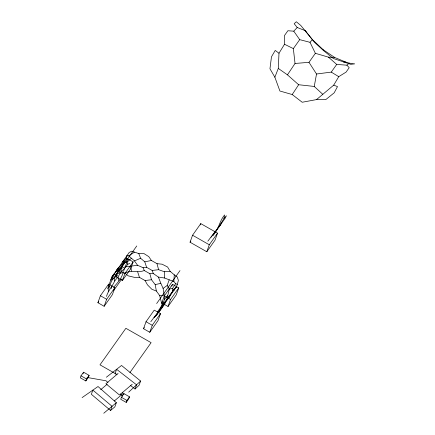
<?xml version="1.0" encoding="UTF-8"?>
<svg xmlns="http://www.w3.org/2000/svg" width="435" height="435" viewBox="0 0 435 435"><rect width="100%" height="100%" fill="white"/><g stroke="black" fill="none" stroke-linecap="round" stroke-linejoin="round"><path stroke-width="0.65" d="M316.522 99.593L333.716 85.135L337.5 86.603L334.205 92.802L325.695 99.68L316.522 99.593L302.2 102.247L292.217 94.536L279.906 91.018L274.86 77.212L278.297 68.425L278.993 53.239L284.512 44.256L284.468 35.567L287.888 30.738L293.777 31.179L299.699 39.645L310.014 42.32L315.37 53.315L328.463 57.148L334.754 57.502L345.678 62.036L349.294 63.146L354.694 63.874L350.751 64.315L333.232 58.442L323.412 50.493L314.445 42.26L305.098 30.586L297.219 27.508L294.158 23.702L296.317 21.75L300.705 25.388L306.561 32.462M176.583 286.54C168.448 295.512 163.027 306.523 155.605 316.191L176.452 286.757L176.246 287.258L177.333 284.365L175.642 283.663L173.859 281.467L174.256 274.806L170.237 271.424L167.6 267.014L162.097 264.203L157.008 263.664L151.396 260.478L148.797 256.645L143.947 253.578L138.803 253.572L131.789 251.196L129.173 252.474L126.906 255.731L126.313 258.009L122.355 262.098L118.891 267.612L116.575 270.255L110.735 279.999L107.586 288.927L109.299 286.426L111.996 280.091L113.198 276.051M106.488 296.442C108.032 290.694 112.393 286.404 114.688 280.983C113.872 275.855 118.532 272.484 118.891 267.612M111.387 288.492L111.539 286.844M116.575 270.255L118.505 267.585L123.23 262.865L123.535 260.478L126.906 255.731M166.958 298.861L169.324 289.036L167.203 285.458L169.182 279.819L164.609 278.019L158.4 277.084L153.305 273.517L152.168 270.461L146.595 267.308L143.071 267.699L137.569 265.279L134.464 260.902L128.711 255.823L126.851 255.959M223.992 218.348L224.607 214.939C219.294 221.056 218.794 229.941 212.639 235.678L224.993 218.473L226.412 215.755L223.992 218.348L218.479 227.646M314.249 86.451L316.522 74.004L308.981 62.33L295.033 63.466L287.443 74.847L298.649 84.733L314.249 86.451L322.803 94.33M108.239 291.814L109.299 286.426M122.828 273.658C121.213 278.857 117.129 283.283 113.578 287.372M177.333 284.365L178.372 280.417L177.317 277.051L174.256 274.806M123.535 271.402L124.502 268.542L127.83 264.175L129.826 263.496M110.735 279.999C112.578 273.169 118.646 268.721 125.226 266.9L126.77 262.495L131.305 258.314M160.993 308.546L164.425 299.508L167.573 295.452M97.908 302.722L100.409 295.735L108.636 284.126L114.878 287.687L112.377 294.674L104.15 306.283L97.908 302.722L98.691 301.618M108.179 285.398L108.636 284.126M104.15 306.283L106.657 299.291L114.878 287.687M116.178 276.932L118.684 269.939L126.906 258.336L133.148 261.892L130.647 268.879L122.425 280.488L116.178 276.932L117.358 275.273M81.008 375.835L80.306 377.803L85.831 380.951L88.403 377.314L89.11 375.351L83.585 372.202L81.008 375.835L86.532 378.983L85.831 380.951M83.052 373.676L83.585 372.202M126.449 259.603L126.906 258.336M122.425 280.488L124.927 273.501L133.148 261.892M110.561 410.477L112.056 406.295L92.862 390.113L91.366 394.295L110.561 410.477L114.851 406.877L116.346 402.696L98.027 386.519L82.112 397.601M143.523 328.713L146.024 321.726L154.246 310.117L160.488 313.678L157.987 320.666L149.765 332.275L143.523 328.713L144.306 327.609M121.408 397.302L120.707 399.27L126.232 402.418L128.803 398.786L129.51 396.818L123.986 393.67L121.408 397.302L126.933 400.45L126.232 402.418M123.632 394.654L123.986 393.67M149.765 332.275L152.266 325.282L160.488 313.678M161.793 302.923L164.294 295.93L172.516 284.327L178.763 287.883L176.262 294.87L168.035 306.479L161.793 302.923L162.576 301.814M171.836 286.23L172.516 284.327M130.326 385.328L135.051 389.004L136.546 384.823L116.607 369.293L115.106 373.48L116.683 374.704M190.057 242.219L192.558 235.226L200.78 223.623L217.522 233.16L215.02 240.147L206.799 251.756L190.057 242.219L190.84 241.11M106.357 377.243L121.534 365.476L140.608 381.033L139.108 385.22L135.051 389.004M168.035 306.479L170.536 299.492L178.763 287.883M200.323 224.89L200.78 223.623M206.799 251.756L209.3 244.769L217.522 233.16M156.992 314.13C162.298 305.49 169.161 297.638 174.147 288.753M214.025 233.617L214.509 232.388L221.165 223.829M173.782 290.738L174.587 289.188M167.959 298.986L169.378 296.268M169.03 297.274L170.444 294.587M333.716 85.135L338.751 76.663L346.064 72.112L349.202 67.686L346.885 65.179L336.695 64.434L328.463 57.148M118.211 270.755L121.115 267.971L124.328 262.686L124.16 260.576M161.445 308.159L163.614 304.674M114.688 280.983L117.999 276.921L121.283 271.679L124.502 268.542M172.738 290.7L172.608 288.345L175.642 283.663M292.217 94.536L298.649 84.733M111.838 277.003L112.621 275.839C116.281 273.468 120.598 272.267 124.932 273.175C131.109 269.613 137.868 273.142 144.29 270.543L149.863 273.702L153.305 273.517M218.027 228.032L220.648 224.161M115.639 271.793L118.505 267.585M113.426 278.906L136.759 245.971M113.725 290.433L121.887 278.906M295.033 63.466L293.348 48.606L299.699 39.645M86.532 378.983L89.11 375.351M156.654 303.538L179.987 270.603M157.361 312.031L164.272 302.271L167.687 299.307M158.503 312.874L165.115 303.538M316.522 74.004L331.258 72.107L336.695 64.434M129.924 372.572L151.103 342.666L125.878 328.289L99.985 364.84L116.999 374.535M126.933 400.45L129.51 396.818M308.981 62.33L315.37 53.315M207.843 241.186L214.509 232.388M150.809 321.699L157.475 312.901M122.355 262.098L123.535 260.478M124.328 262.686L126.721 261.843L128.423 259.526L126.949 259.287L126.313 258.009M161.494 307.534L164.131 304.348M211.008 237.249L214.401 233.198M153.974 317.762L157.367 313.711M111.996 280.091L115.068 276.508M168.089 298.225L170.177 295.805M310.014 42.32L312.401 39.612L305.098 30.586M160.819 307.148L164.435 303.255M293.777 31.179L297.219 27.508M128.7 392.142L140.608 381.033M118.097 373.431L105.917 383.757L119.511 395.04L132.202 384.279M100.686 389.722L107.179 384.219M114.285 401.005L123.274 393.381L122.224 392.517M346.885 65.179L349.294 63.146M103.758 413.25L116.346 402.696M173.57 290.101L174.794 289.112M164.425 299.508L164.185 295.131L163.103 288.405L167.203 285.458M128.711 255.823L134.442 252.197M134.464 260.902L140.603 258.265L144.779 261.826L146.595 267.308M149.863 273.702L151.478 279.721L155.186 284.599L160.83 283.343L163.103 288.405M169.324 289.036L172.608 288.345M144.779 261.826L151.396 260.478M125.226 266.9L137.569 265.279M124.932 273.175L128.194 275.839L134.181 277.302L139.439 277.361L145.056 280.548L151.478 279.721M152.168 270.461L158.601 269.678L164.305 271.717L170.237 271.424M123.23 262.865L126.77 262.495M155.186 284.599L156.361 291.031L159.623 295.479L164.185 295.131M343.204 61.933L345.678 62.036M87.043 377.444L106.037 380.783L107.994 382.593M169.182 279.819L173.859 281.467M156.361 291.031L151.848 289.275L147.481 284.86L145.056 280.548M284.512 44.256L293.348 48.606M192.558 235.226L209.3 244.769M118.684 269.939L124.927 273.501M164.294 295.93L170.536 299.492M100.409 295.735L106.657 299.291M146.024 321.726L152.266 325.282M331.258 72.107L338.751 76.663M312.401 39.612L323.357 49.851L334.754 57.502M278.297 68.425L287.443 74.847M278.993 53.239L275.219 50.444L271.467 56.827L269.961 68.79L274.86 77.212M120.201 393.909L122.648 396.171M126.721 261.843L127.83 264.175M143.071 267.699L144.29 270.543M158.4 277.084L160.83 283.343M138.803 253.572L140.603 258.265M137.661 271.87L139.439 277.361M159.623 295.479L162.26 305.647M157.008 263.664L158.601 269.678M119.038 269.483L119.815 272.859M117.999 276.921L118.869 280.705M130.685 266.231L131.484 271.146M323.357 49.851L323.412 50.493M164.305 271.717L164.609 278.019M121.115 267.971L121.283 271.679"/></g></svg>
